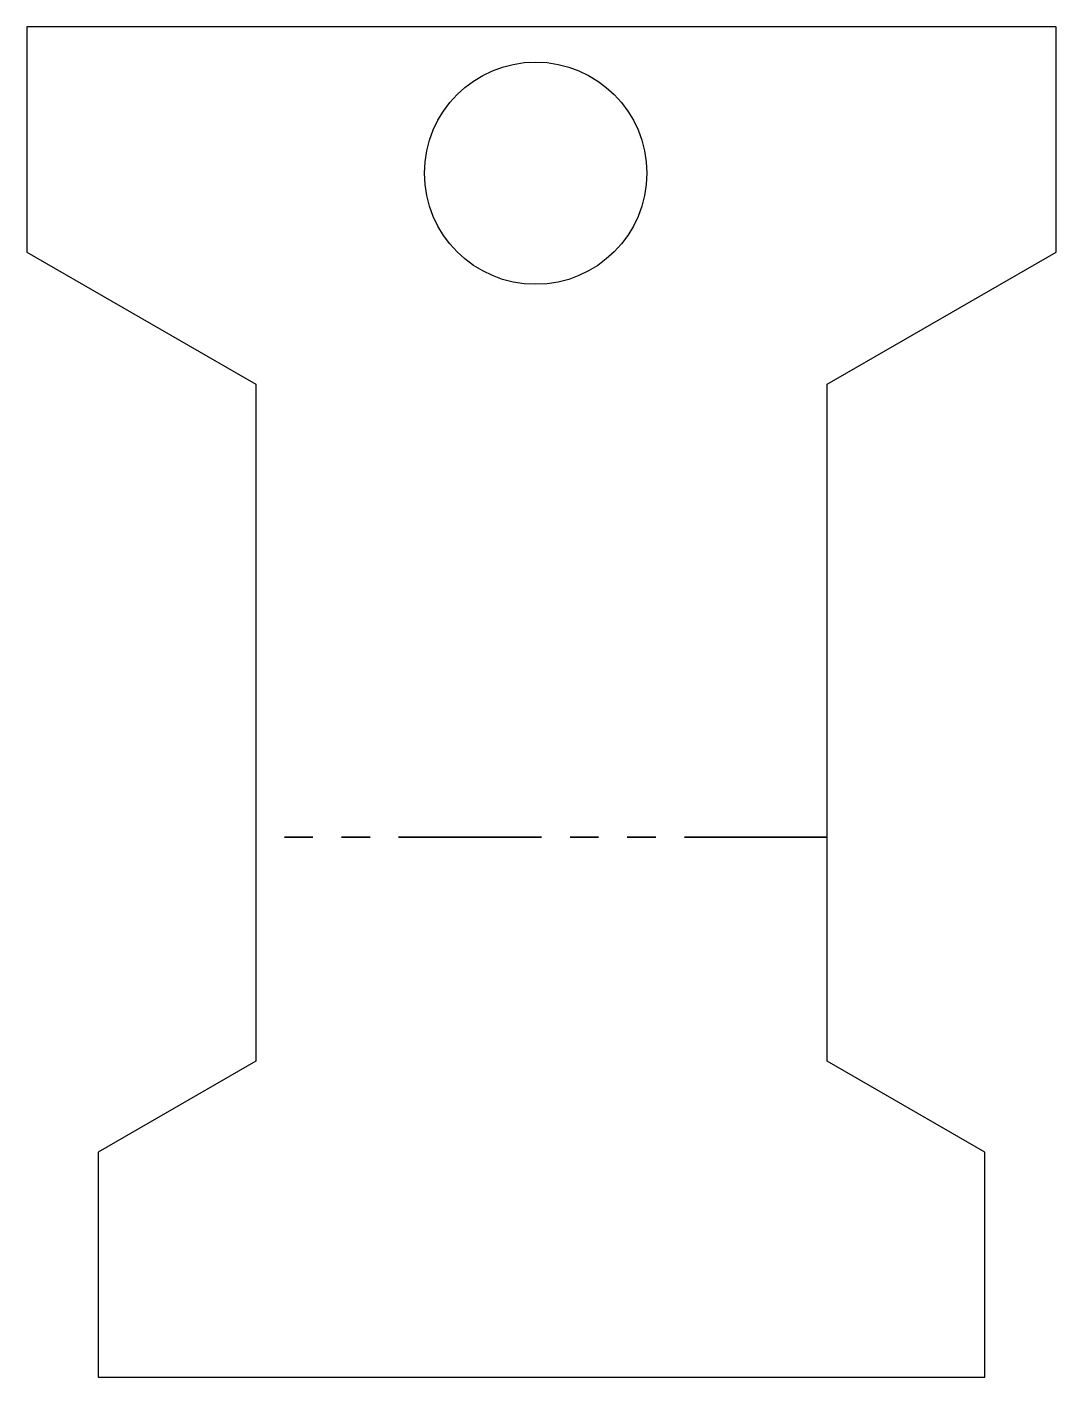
# Model space of a CAD drawing. Header units: millimetres. Extents: x 0 to 45.7, y -60 to 0.
import ezdxf

# ---------------------------------------------------------------- set-up
doc = ezdxf.new("R2010")
doc.units = ezdxf.units.MM
doc.linetypes.add('PHANTOM', pattern=[12.7, 6.35, -1.27, 1.27, -1.27, 1.27, -1.27])
doc.layers.add('BEND', color=7, linetype='PHANTOM', lineweight=35)

msp = doc.modelspace()

# ---------------------------------------------------------------- linework, layer by layer
at = {"color": 7, "linetype": 'Continuous', "lineweight": 25}
for p, q in [((0, 0), (0, -10)), ((45.74, 0), (0, 0)), ((45.74, -10), (45.74, 0)), ((0, -10), (10.17, -15.872)), ((35.57, -15.872), (45.74, -10)), ((10.17, -15.872), (10.17, -45.959)), ((35.57, -45.959), (35.57, -15.872)), ((10.17, -45.959), (3.17, -50)), ((42.57, -50), (35.57, -45.959)), ((3.17, -50), (3.17, -60)), ((42.57, -60), (42.57, -50)), ((3.17, -60), (42.57, -60))]:
    msp.add_line(p, q, dxfattribs=at)
msp.add_circle((22.61, -6.498), 4.939, dxfattribs=at)
at = {"layer": 'BEND', "linetype": 'PHANTOM', "lineweight": 35}
msp.add_line((35.57, -36), (10.17, -36), dxfattribs=at)

doc.saveas('drawing.dxf')
